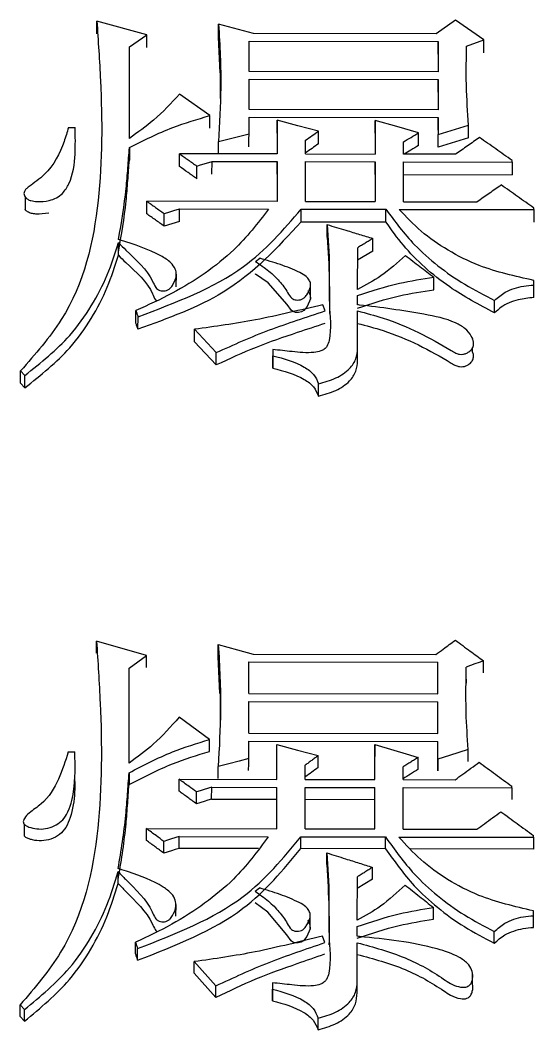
# Model space of a CAD drawing. Header units: millimetres. Extents: x 2320 to 4000, y 933 to 2121.
# Drawn here: x 2691.14 to 2693.69, y 1924.32 to 1929.33 of the extents above; entities that cross this region are included whole.
import ezdxf

# ---------------------------------------------------------------- set-up
doc = ezdxf.new("R2010")
doc.units = ezdxf.units.MM

msp = doc.modelspace()

# ---------------------------------------------------------------- linework, layer by layer
at = {"color": 7, "linetype": 'Continuous', "lineweight": 25}
for p, q in [((2691.5168, 1929.2644), (2691.5171, 1929.3283)), ((2691.7659, 1929.2599), (2691.5171, 1929.3283)), ((2693.302, 1929.3325), (2693.2046, 1929.2648)), ((2693.4426, 1929.2342), (2693.302, 1929.3325)), ((2692.296, 1929.2665), (2692.1229, 1929.3121)), ((2691.6793, 1929.1997), (2691.7659, 1929.2599)), ((2692.1298, 1929.0703), (2692.1227, 1929.2482)), ((2692.2742, 1929.0778), (2692.2743, 1929.2288)), ((2692.2743, 1929.2288), (2693.2154, 1929.2271)), ((2693.2046, 1929.2648), (2692.296, 1929.2665)), ((2693.356, 1929.2042), (2693.4426, 1929.2342)), ((2691.6791, 1928.7454), (2691.6793, 1929.1997)), ((2693.2154, 1929.2271), (2693.2153, 1929.076)), ((2693.2153, 1929.076), (2692.2742, 1929.0778)), ((2692.1314, 1929.0714), (2692.1314, 1928.9428)), ((2692.2742, 1929.0399), (2693.2153, 1929.0382)), ((2692.2742, 1928.8885), (2692.2742, 1929.0399)), ((2693.2153, 1929.0382), (2693.2153, 1928.8867)), ((2692.0794, 1928.8585), (2691.928, 1928.9649)), ((2693.2153, 1928.8867), (2692.2742, 1928.8885)), ((2692.2741, 1928.8505), (2693.2152, 1928.8488)), ((2692.2741, 1928.7671), (2692.2741, 1928.8505)), ((2692.4148, 1928.8351), (2692.4147, 1928.668)), ((2692.9015, 1928.8342), (2692.9015, 1928.6671)), ((2693.2152, 1928.8488), (2693.2152, 1928.7653)), ((2691.3762, 1928.7991), (2691.4087, 1928.799)), ((2693.2152, 1928.7653), (2693.3667, 1928.8106)), ((2692.1224, 1928.6685), (2692.1226, 1928.7294)), ((2692.1226, 1928.7294), (2692.2741, 1928.7671)), ((2692.5553, 1928.6677), (2692.5553, 1928.7362)), ((2693.0421, 1928.6669), (2693.0421, 1928.7277)), ((2693.215, 1928.7022), (2693.2152, 1928.7653)), ((2693.3664, 1928.7474), (2693.215, 1928.7022)), ((2691.4106, 1928.7244), (2691.4106, 1928.7248)), ((2691.6791, 1928.6998), (2691.6789, 1928.6368)), ((2691.9277, 1928.6059), (2691.9279, 1928.6689)), ((2692.4147, 1928.668), (2691.9279, 1928.6689)), ((2692.0899, 1928.5676), (2692.0902, 1928.6306)), ((2692.0902, 1928.6306), (2692.4147, 1928.63)), ((2692.4144, 1928.567), (2692.4147, 1928.63)), ((2692.4147, 1928.63), (2692.4146, 1928.4319)), ((2692.5552, 1928.4316), (2692.5553, 1928.6297)), ((2692.5553, 1928.6677), (2692.9015, 1928.6671)), ((2692.5553, 1928.6297), (2692.9014, 1928.6291)), ((2692.9012, 1928.5662), (2692.9014, 1928.6291)), ((2692.9014, 1928.6291), (2692.9014, 1928.431)), ((2693.042, 1928.4307), (2693.0421, 1928.6288)), ((2693.3017, 1928.6664), (2693.0421, 1928.6669)), ((2693.0421, 1928.6288), (2693.5829, 1928.6278)), ((2693.5829, 1928.6278), (2693.5827, 1928.5649)), ((2693.5829, 1928.6278), (2693.5829, 1928.6354)), ((2692.0142, 1928.545), (2692.0144, 1928.6079)), ((2693.0418, 1928.5659), (2693.5827, 1928.5649)), ((2691.1606, 1928.4544), (2691.1604, 1928.3913)), ((2691.7653, 1928.3704), (2691.7655, 1928.4331)), ((2692.4146, 1928.4319), (2691.7655, 1928.4331)), ((2692.5552, 1928.4316), (2692.9014, 1928.431)), ((2693.042, 1928.4307), (2693.4098, 1928.4301)), ((2691.9275, 1928.332), (2691.9278, 1928.3946)), ((2691.9278, 1928.3946), (2692.3713, 1928.3938)), ((2692.5333, 1928.3309), (2692.5336, 1928.3935)), ((2692.5336, 1928.3935), (2692.9554, 1928.3927)), ((2693.0203, 1928.3926), (2693.691, 1928.3914)), ((2693.691, 1928.3914), (2693.6908, 1928.3288)), ((2693.691, 1928.3914), (2693.691, 1928.399)), ((2691.8518, 1928.3093), (2691.8521, 1928.3719)), ((2692.5333, 1928.3309), (2692.9552, 1928.3301)), ((2691.6246, 1928.1647), (2691.6248, 1928.2271)), ((2692.8902, 1928.1853), (2692.8145, 1928.1396)), ((2692.8146, 1927.9951), (2692.8147, 1928.2019)), ((2692.3063, 1928.134), (2692.328, 1928.1493)), ((2691.9124, 1928.0078), (2691.9126, 1928.0703)), ((2693.193, 1927.9935), (2693.1933, 1928.0557)), ((2693.6908, 1928.0165), (2693.6908, 1928.0395)), ((2692.5799, 1927.9494), (2692.5801, 1928.0119)), ((2693.6906, 1927.9543), (2693.6908, 1928.0165)), ((2692.8146, 1927.9183), (2692.8146, 1927.9644)), ((2691.7109, 1927.8276), (2691.7112, 1927.8896)), ((2692.6523, 1927.8879), (2692.6415, 1927.9186)), ((2692.8145, 1927.7029), (2692.8146, 1927.8876)), ((2691.7217, 1927.7969), (2691.722, 1927.8589)), ((2692.0032, 1927.7968), (2692.1113, 1927.6811)), ((2692.1111, 1927.6194), (2692.003, 1927.7349)), ((2693.3854, 1927.7476), (2693.3854, 1927.7519)), ((2692.1111, 1927.6194), (2692.1113, 1927.6811)), ((2692.3926, 1927.6959), (2692.3923, 1927.6342)), ((2692.3926, 1927.6959), (2692.3926, 1927.6652)), ((2692.8142, 1927.6412), (2692.8145, 1927.7029)), ((2693.3851, 1927.6898), (2693.3852, 1927.7046)), ((2692.3923, 1927.6035), (2692.3926, 1927.6652)), ((2692.3923, 1927.6342), (2692.3923, 1927.6035)), ((2691.1376, 1927.5287), (2691.1379, 1927.5903)), ((2691.1377, 1927.5904), (2691.1593, 1927.5672)), ((2691.1591, 1927.5057), (2691.1375, 1927.5288)), ((2691.1591, 1927.5057), (2691.1593, 1927.5672)), ((2691.5153, 1926.1872), (2691.5156, 1926.247)), ((2691.7644, 1926.1759), (2691.5156, 1926.247)), ((2691.6778, 1926.1132), (2691.7644, 1926.1759)), ((2692.1283, 1925.9868), (2692.1211, 1926.1704)), ((2692.2944, 1926.1828), (2693.2031, 1926.1811)), ((2692.2727, 1925.9863), (2692.2728, 1926.1436)), ((2692.2728, 1926.1436), (2693.2139, 1926.1418)), ((2693.2138, 1925.9846), (2693.2139, 1926.1418)), ((2691.6775, 1925.6405), (2691.6778, 1926.1132)), ((2693.2136, 1925.9846), (2693.2136, 1926.0821)), ((2693.3542, 1926.0583), (2693.3543, 1926.0742)), ((2693.3542, 1926.0583), (2693.3541, 1926.038)), ((2692.1302, 1925.9882), (2692.1298, 1925.8486)), ((2692.2727, 1925.9863), (2693.2138, 1925.9846)), ((2692.2726, 1925.7894), (2692.2727, 1925.947)), ((2692.2727, 1925.947), (2693.2138, 1925.9453)), ((2693.2137, 1925.7877), (2693.2138, 1925.9453)), ((2692.0778, 1925.7582), (2691.9265, 1925.8689)), ((2693.2135, 1925.7877), (2693.2135, 1925.8858)), ((2692.2726, 1925.7894), (2693.2137, 1925.7877)), ((2692.2725, 1925.7499), (2693.2136, 1925.7482)), ((2692.2725, 1925.6631), (2692.2725, 1925.7499)), ((2692.4131, 1925.5601), (2692.4132, 1925.7339)), ((2692.8999, 1925.733), (2692.8997, 1925.6738)), ((2692.8998, 1925.5592), (2692.8999, 1925.733)), ((2693.2136, 1925.6614), (2693.2136, 1925.7482)), ((2691.3747, 1925.6963), (2691.4071, 1925.6963)), ((2692.4128, 1925.5601), (2692.4129, 1925.6747)), ((2692.8996, 1925.5592), (2692.8997, 1925.6738)), ((2693.2134, 1925.6023), (2693.2134, 1925.689)), ((2693.3648, 1925.6493), (2693.3651, 1925.7085)), ((2691.4089, 1925.6178), (2691.4089, 1925.6182)), ((2692.1208, 1925.5648), (2692.121, 1925.6239)), ((2692.5537, 1925.5598), (2692.5537, 1925.631)), ((2693.0405, 1925.5589), (2693.0405, 1925.6222)), ((2693.2136, 1925.6614), (2693.2134, 1925.6023)), ((2691.6775, 1925.5931), (2691.6773, 1925.5341)), ((2691.926, 1925.502), (2691.9263, 1925.561)), ((2691.9263, 1925.561), (2692.4131, 1925.5601)), ((2692.0883, 1925.4622), (2692.0885, 1925.5211)), ((2692.0885, 1925.5211), (2692.413, 1925.5205)), ((2692.4128, 1925.4616), (2692.413, 1925.5205)), ((2692.4129, 1925.3146), (2692.413, 1925.5205)), ((2692.5535, 1925.3143), (2692.5537, 1925.5203)), ((2692.5537, 1925.5598), (2692.8998, 1925.5592)), ((2692.5537, 1925.5203), (2692.8998, 1925.5196)), ((2692.8996, 1925.4607), (2692.8998, 1925.5196)), ((2692.8997, 1925.3137), (2692.8998, 1925.5196)), ((2693.0403, 1925.3134), (2693.0404, 1925.5194)), ((2693.0404, 1925.5194), (2693.5813, 1925.5184)), ((2693.0405, 1925.5589), (2693.3001, 1925.5585)), ((2693.5813, 1925.5184), (2693.5811, 1925.4595)), ((2693.5813, 1925.5184), (2693.5813, 1925.5263)), ((2692.0125, 1925.4387), (2692.0128, 1925.4975)), ((2692.0883, 1925.4622), (2692.4128, 1925.4616)), ((2692.4127, 1925.3146), (2692.4128, 1925.4616)), ((2692.5534, 1925.4614), (2692.8996, 1925.4607)), ((2692.8995, 1925.3137), (2692.8996, 1925.4607)), ((2691.1551, 1925.3391), (2691.1549, 1925.2801)), ((2691.7636, 1925.2571), (2691.7639, 1925.3158)), ((2691.7639, 1925.3158), (2692.4129, 1925.3146)), ((2691.9259, 1925.2172), (2691.9261, 1925.2758)), ((2691.9261, 1925.2758), (2692.3696, 1925.275)), ((2692.5316, 1925.2161), (2692.5319, 1925.2747)), ((2692.5319, 1925.2747), (2692.9538, 1925.2739)), ((2692.5535, 1925.3143), (2692.8997, 1925.3137)), ((2693.0187, 1925.2738), (2693.6893, 1925.2725)), ((2693.0403, 1925.3134), (2693.4081, 1925.3127)), ((2693.6893, 1925.2725), (2693.6891, 1925.214)), ((2693.6893, 1925.2725), (2693.6893, 1925.2805)), ((2691.8501, 1925.1936), (2691.8504, 1925.2521)), ((2692.3215, 1925.2165), (2691.9259, 1925.2172)), ((2692.9535, 1925.2153), (2692.5316, 1925.2161)), ((2693.6891, 1925.214), (2693.0764, 1925.2151)), ((2691.6229, 1925.0433), (2691.6231, 1925.1016)), ((2692.8885, 1925.0647), (2692.8128, 1925.0172)), ((2692.8129, 1924.8606), (2692.813, 1925.0755)), ((2692.3046, 1925.0049), (2692.3262, 1925.0208)), ((2691.9106, 1924.8801), (2691.9109, 1924.9386)), ((2693.1913, 1924.8655), (2693.1915, 1924.9236)), ((2692.5782, 1924.8196), (2692.5784, 1924.878)), ((2693.6888, 1924.8248), (2693.6891, 1924.8828)), ((2693.6891, 1924.8828), (2693.6891, 1924.9068)), ((2692.8128, 1924.7807), (2692.8129, 1924.8287)), ((2692.6505, 1924.7491), (2692.6397, 1924.7811)), ((2693.4941, 1924.7455), (2693.4943, 1924.8035)), ((2691.7092, 1924.693), (2691.7094, 1924.7509)), ((2691.72, 1924.6611), (2691.7202, 1924.719)), ((2692.8127, 1924.557), (2692.8128, 1924.7486)), ((2692.0014, 1924.6545), (2692.1095, 1924.5343)), ((2692.1093, 1924.4767), (2692.0012, 1924.5967)), ((2693.3853, 1924.5424), (2693.3855, 1924.6004)), ((2692.1093, 1924.4767), (2692.1095, 1924.5343)), ((2692.3905, 1924.4602), (2692.3908, 1924.5178)), ((2692.3908, 1924.5497), (2692.3906, 1924.4921)), ((2692.3908, 1924.5497), (2692.3908, 1924.5178)), ((2692.8124, 1924.4994), (2692.8127, 1924.557)), ((2692.3906, 1924.4921), (2692.3905, 1924.4602)), ((2691.1358, 1924.3824), (2691.1361, 1924.4399)), ((2691.1359, 1924.44), (2691.1575, 1924.416)), ((2691.1573, 1924.3585), (2691.1575, 1924.416)), ((2691.1573, 1924.3585), (2691.1357, 1924.3825))]:
    msp.add_line(p, q, dxfattribs=at)
at = {"color": 7, "linetype": 'Continuous', "lineweight": 25, "flags": 128}
for points in [[(2692.1227, 1929.2482), (2692.1228, 1929.284), (2692.1229, 1929.3121)], [(2691.7657, 1929.1962), (2691.7658, 1929.2319), (2691.7659, 1929.2599)], [(2693.4423, 1929.1705), (2693.4425, 1929.2062), (2693.4426, 1929.2342)], [(2693.2152, 1929.1634), (2693.2153, 1929.1991), (2693.2154, 1929.2271)], [(2693.2151, 1928.9748), (2693.2152, 1929.0103), (2693.2153, 1929.0382)], [(2692.0792, 1928.7953), (2692.0793, 1928.8269), (2692.0794, 1928.8585)], [(2692.4145, 1928.7719), (2692.4147, 1928.8073), (2692.4148, 1928.8351)], [(2692.6203, 1928.7816), (2692.5175, 1928.8084), (2692.4148, 1928.8351)], [(2692.9013, 1928.771), (2692.9014, 1928.8064), (2692.9015, 1928.8342)], [(2693.1179, 1928.7731), (2693.0097, 1928.8037), (2692.9015, 1928.8342)], [(2693.215, 1928.7856), (2693.2151, 1928.821), (2693.2152, 1928.8488)], [(2692.62, 1928.7185), (2692.6202, 1928.7538), (2692.6203, 1928.7816)], [(2693.3664, 1928.7474), (2693.3666, 1928.7828), (2693.3667, 1928.8106)], [(2692.2739, 1928.7039), (2692.274, 1928.7393), (2692.2741, 1928.7671)], [(2693.1176, 1928.71), (2693.1177, 1928.7453), (2693.1179, 1928.7731)], [(2692.0144, 1928.6079), (2692.0334, 1928.6136), (2692.0618, 1928.6221), (2692.0902, 1928.6306)], [(2691.8521, 1928.3719), (2691.871, 1928.3776), (2691.8994, 1928.3861), (2691.9278, 1928.3946)], [(2692.9552, 1928.3301), (2692.9553, 1928.3509), (2692.9554, 1928.3718), (2692.9554, 1928.3927)], [(2691.9275, 1928.332), (2691.8897, 1928.3206), (2691.8518, 1928.3093)], [(2692.6631, 1928.2544), (2692.6632, 1928.2857), (2692.6633, 1928.3169)], [(2692.8902, 1928.1853), (2692.8903, 1928.2202), (2692.8905, 1928.2477)], [(2692.566, 1927.9892), (2692.5789, 1927.9659), (2692.5797, 1927.9481), (2692.5631, 1927.9102), (2692.547, 1927.8901), (2692.535, 1927.8833), (2692.5208, 1927.8801), (2692.5056, 1927.8807), (2692.4944, 1927.8844), (2692.4852, 1927.8907), (2692.4646, 1927.9195), (2692.3688, 1928.0267), (2692.3067, 1928.0713), (2692.3061, 1928.0717), (2692.3061, 1928.0717)], [(2693.4958, 1927.878), (2693.4959, 1927.8951), (2693.496, 1927.9122), (2693.4961, 1927.9401)], [(2692.003, 1927.7349), (2692.0031, 1927.7696), (2692.0032, 1927.7968)], [(2692.6194, 1927.4644), (2692.6195, 1927.4818), (2692.6196, 1927.4991), (2692.6197, 1927.5259)], [(2692.1211, 1926.1704), (2692.1213, 1926.2039), (2692.1214, 1926.2302)], [(2692.1214, 1926.2302), (2692.1687, 1926.2172), (2692.2161, 1926.2043), (2692.2944, 1926.1828)], [(2691.7641, 1926.1162), (2691.7643, 1926.1496), (2691.7644, 1926.1759)], [(2693.2136, 1926.0821), (2693.2138, 1926.1156), (2693.2139, 1926.1418)], [(2693.441, 1926.1493), (2693.4194, 1926.1415), (2693.3978, 1926.1337), (2693.3761, 1926.1258), (2693.3545, 1926.118)], [(2693.4408, 1926.0896), (2693.4409, 1926.123), (2693.441, 1926.1493)], [(2693.2135, 1925.8858), (2693.2137, 1925.9191), (2693.2138, 1925.9453)], [(2692.0776, 1925.699), (2692.0777, 1925.7286), (2692.0778, 1925.7582)], [(2692.4129, 1925.6747), (2692.4131, 1925.7079), (2692.4132, 1925.7339)], [(2692.4132, 1925.7339), (2692.5159, 1925.7061), (2692.5673, 1925.6922), (2692.6187, 1925.6783)], [(2692.8999, 1925.733), (2692.9939, 1925.7054), (2693.0551, 1925.6874), (2693.1162, 1925.6694)], [(2693.2134, 1925.689), (2693.2135, 1925.7222), (2693.2136, 1925.7482)], [(2692.6184, 1925.6192), (2692.6185, 1925.6523), (2692.6187, 1925.6783)], [(2693.116, 1925.6103), (2693.1161, 1925.6434), (2693.1162, 1925.6694)], [(2693.3651, 1925.7085), (2693.3184, 1925.694), (2693.2718, 1925.6795), (2693.2136, 1925.6614)], [(2692.2725, 1925.6631), (2692.2249, 1925.6508), (2692.173, 1925.6373), (2692.121, 1925.6239)], [(2692.2722, 1925.604), (2692.2724, 1925.6371), (2692.2725, 1925.6631)], [(2692.0885, 1925.5211), (2692.0506, 1925.5093), (2692.0317, 1925.5034), (2692.0128, 1925.4975)], [(2692.0883, 1925.4622), (2692.0693, 1925.4563), (2692.0504, 1925.4504), (2692.0125, 1925.4387)], [(2691.9261, 1925.2758), (2691.8882, 1925.264), (2691.8693, 1925.258), (2691.8504, 1925.2521)], [(2692.9535, 1925.2153), (2692.9536, 1925.2348), (2692.9537, 1925.2544), (2692.9538, 1925.2739)], [(2691.9259, 1925.2172), (2691.9069, 1925.2113), (2691.888, 1925.2054), (2691.8501, 1925.1936)], [(2692.6614, 1925.1366), (2692.6615, 1925.1658), (2692.6616, 1925.195)], [(2692.8885, 1925.0647), (2692.8886, 1925.0974), (2692.8888, 1925.1231)], [(2692.5643, 1924.861), (2692.5771, 1924.8367), (2692.5779, 1924.8183), (2692.5614, 1924.7789), (2692.5452, 1924.7579), (2692.5332, 1924.7509), (2692.519, 1924.7475), (2692.5039, 1924.7482), (2692.4926, 1924.752), (2692.4835, 1924.7586), (2692.4629, 1924.7885), (2692.3671, 1924.8999), (2692.305, 1924.9462), (2692.3044, 1924.9467), (2692.3044, 1924.9467)], [(2692.0012, 1924.5967), (2692.0013, 1924.6291), (2692.0014, 1924.6545)], [(2692.6176, 1924.3158), (2692.6177, 1924.332), (2692.6177, 1924.3483), (2692.6179, 1924.3732)]]:
    msp.add_lwpolyline(points, dxfattribs=at)
at = {"color": 7, "linetype": 'Continuous', "lineweight": 25}
for points, knots in [([(2691.5171, 1929.3283), (2691.5238, 1929.2296), (2691.5439, 1928.9336), (2691.5463, 1928.4365), (2691.4325, 1927.9244), (2691.2108, 1927.673), (2691.1379, 1927.5903)], [0, 0, 0, 0, 0.166223, 0.49841, 0.83499, 1, 1, 1, 1]), ([(2692.1229, 1929.3121), (2692.1261, 1929.2596), (2692.1325, 1929.1548), (2692.1356, 1928.9605), (2692.1277, 1928.8186), (2692.1226, 1928.7294)], [0, 0, 0, 0, 0.2709567, 0.5419545, 1, 1, 1, 1]), ([(2693.3667, 1928.8106), (2693.3619, 1928.8762), (2693.3548, 1928.9747), (2693.3549, 1929.1059), (2693.3556, 1929.1714), (2693.356, 1929.2042)], [0, 0, 0, 0, 0.499448, 0.749701, 1, 1, 1, 1]), ([(2691.928, 1928.9649), (2691.887, 1928.9207), (2691.8133, 1928.8411), (2691.7204, 1928.7748), (2691.6792, 1928.7454)], [0, 0, 0, 0, 0.556386, 1, 1, 1, 1]), ([(2691.6791, 1928.6998), (2691.7497, 1928.7352), (2691.8763, 1928.7987), (2692.0172, 1928.8402), (2692.0794, 1928.8585)], [0, 0, 0, 0, 0.5578886, 1, 1, 1, 1]), ([(2691.3762, 1928.7991), (2691.3692, 1928.776), (2691.3445, 1928.6943), (2691.2916, 1928.5844), (2691.2004, 1928.5214), (2691.1657, 1928.4948), (2691.1563, 1928.4831), (2691.1536, 1928.4715), (2691.1558, 1928.4609), (2691.1624, 1928.4508), (2691.1735, 1928.4418), (2691.1927, 1928.4339), (2691.2292, 1928.4296), (2691.2739, 1928.4331), (2691.3181, 1928.4483), (2691.3535, 1928.4769), (2691.3978, 1928.5485), (2691.4114, 1928.6616), (2691.4104, 1928.7548), (2691.4087, 1928.7986), (2691.4087, 1928.799)], [0, 0, 0, 0, 0.080163, 0.283303, 0.376891, 0.395163, 0.410604, 0.422184, 0.433748, 0.44595, 0.459623, 0.474758, 0.501541, 0.554648, 0.589883, 0.62515, 0.685174, 0.852774, 0.998557, 1, 1, 1, 1]), ([(2692.5553, 1928.7362), (2692.5662, 1928.7437), (2692.5878, 1928.7589), (2692.6094, 1928.774), (2692.6203, 1928.7816)], [0, 0, 0, 0, 0.500003, 1, 1, 1, 1]), ([(2693.0421, 1928.7277), (2693.0547, 1928.7352), (2693.08, 1928.7504), (2693.1052, 1928.7655), (2693.1179, 1928.7731)], [0, 0, 0, 0, 0.500003, 1, 1, 1, 1]), ([(2693.4207, 1928.7498), (2693.4009, 1928.7359), (2693.3612, 1928.7081), (2693.3215, 1928.6803), (2693.3017, 1928.6664)], [0, 0, 0, 0, 0.500001, 1, 1, 1, 1]), ([(2693.5829, 1928.6354), (2693.5559, 1928.6545), (2693.5018, 1928.6926), (2693.4478, 1928.7307), (2693.4207, 1928.7498)], [0, 0, 0, 0, 0.500002, 1, 1, 1, 1]), ([(2691.6248, 1928.2424), (2691.6395, 1928.3271), (2691.66, 1928.4456), (2691.6714, 1928.5984), (2691.6766, 1928.666), (2691.6791, 1928.6998)], [0, 0, 0, 0, 0.556742, 0.778364, 1, 1, 1, 1]), ([(2692.62, 1928.7185), (2692.6092, 1928.7109), (2692.5876, 1928.6958), (2692.5661, 1928.6807), (2692.5553, 1928.6732)], [0, 0, 0, 0, 0.501689, 1, 1, 1, 1]), ([(2693.1176, 1928.71), (2693.105, 1928.7024), (2693.081, 1928.688), (2693.057, 1928.6737), (2693.0456, 1928.6668)], [0, 0, 0, 0, 0.526127, 1, 1, 1, 1]), ([(2691.6246, 1928.18), (2691.6393, 1928.2647), (2691.6597, 1928.383), (2691.6712, 1928.5356), (2691.6763, 1928.603), (2691.6789, 1928.6367)], [0, 0, 0, 0, 0.557466, 0.778726, 1, 1, 1, 1]), ([(2691.9279, 1928.6689), (2691.9423, 1928.6587), (2691.9712, 1928.6384), (2692, 1928.6181), (2692.0144, 1928.6079)], [0, 0, 0, 0, 0.500001, 1, 1, 1, 1]), ([(2692.0142, 1928.545), (2691.9998, 1928.5551), (2691.9709, 1928.5755), (2691.9421, 1928.5958), (2691.9277, 1928.6059)], [0, 0, 0, 0, 0.500001, 1, 1, 1, 1]), ([(2693.5288, 1928.5137), (2693.509, 1928.4998), (2693.4693, 1928.4719), (2693.4296, 1928.444), (2693.4098, 1928.4301)], [0, 0, 0, 0, 0.5000012, 1, 1, 1, 1]), ([(2693.691, 1928.399), (2693.664, 1928.4182), (2693.6099, 1928.4564), (2693.5558, 1928.4946), (2693.5288, 1928.5137)], [0, 0, 0, 0, 0.500002, 1, 1, 1, 1]), ([(2691.7655, 1928.4331), (2691.78, 1928.4229), (2691.8088, 1928.4025), (2691.8376, 1928.3821), (2691.8521, 1928.3719)], [0, 0, 0, 0, 0.500001, 1, 1, 1, 1]), ([(2691.2776, 1928.3735), (2691.2564, 1928.3706), (2691.2278, 1928.3667), (2691.1914, 1928.3717), (2691.1731, 1928.3794), (2691.1626, 1928.3869), (2691.1606, 1928.3912), (2691.1605, 1928.3913)], [0, 0, 0, 0, 0.503913, 0.681951, 0.861871, 0.995799, 1, 1, 1, 1]), ([(2692.3713, 1928.3938), (2692.3177, 1928.3239), (2692.2288, 1928.2079), (2692.0572, 1928.0731), (2691.8934, 1927.9718), (2691.7721, 1927.9171), (2691.7112, 1927.8896)], [0, 0, 0, 0, 0.333002, 0.552476, 0.774971, 1, 1, 1, 1]), ([(2691.722, 1927.8589), (2691.9105, 1927.9298), (2692.242, 1928.0546), (2692.4457, 1928.2914), (2692.5336, 1928.3935)], [0, 0, 0, 0, 0.568507, 1, 1, 1, 1]), ([(2692.9554, 1928.3927), (2693, 1928.3322), (2693.0737, 1928.2318), (2693.2122, 1928.1102), (2693.3453, 1928.0169), (2693.4456, 1927.9658), (2693.4961, 1927.9401)], [0, 0, 0, 0, 0.333809, 0.553089, 0.775219, 1, 1, 1, 1]), ([(2693.6908, 1928.0395), (2693.598, 1928.0601), (2693.446, 1928.0938), (2693.2619, 1928.1864), (2693.127, 1928.2809), (2693.0557, 1928.3556), (2693.0203, 1928.3926)], [0, 0, 0, 0, 0.347456, 0.568585, 0.785979, 1, 1, 1, 1]), ([(2692.5333, 1928.3309), (2692.4159, 1928.2029), (2692.2025, 1927.9702), (2691.8709, 1927.8507), (2691.7217, 1927.7969)], [0, 0, 0, 0, 0.550322, 1, 1, 1, 1]), ([(2691.8518, 1928.3093), (2691.8374, 1928.3195), (2691.8085, 1928.3398), (2691.7797, 1928.3602), (2691.7653, 1928.3704)], [0, 0, 0, 0, 0.500001, 1, 1, 1, 1]), ([(2693.4958, 1927.878), (2693.4189, 1927.9187), (2693.2929, 1927.9852), (2693.1461, 1928.1032), (2693.039, 1928.2116), (2692.983, 1928.2907), (2692.9552, 1928.3301)], [0, 0, 0, 0, 0.346062, 0.56664, 0.784508, 1, 1, 1, 1]), ([(2692.6633, 1928.3169), (2692.6681, 1928.2462), (2692.677, 1928.1152), (2692.6685, 1927.9233), (2692.6866, 1927.7913), (2692.6658, 1927.7153), (2692.6497, 1927.6973), (2692.6273, 1927.6862), (2692.5726, 1927.6766), (2692.492, 1927.6853), (2692.4243, 1927.6925), (2692.3926, 1927.6959)], [0, 0, 0, 0, 0.256996, 0.476113, 0.695225, 0.73204, 0.752365, 0.772764, 0.805765, 0.908922, 1, 1, 1, 1]), ([(2692.6633, 1928.3169), (2692.6944, 1928.3075), (2692.7478, 1928.2912), (2692.8235, 1928.2681), (2692.8681, 1928.2545), (2692.8905, 1928.2477)], [0, 0, 0, 0, 0.410416, 0.705208, 1, 1, 1, 1]), ([(2691.1593, 1927.5672), (2691.2386, 1927.6308), (2691.3684, 1927.7348), (2691.4929, 1927.9111), (2691.5735, 1928.0661), (2691.6077, 1928.1735), (2691.6248, 1928.2271)], [0, 0, 0, 0, 0.345608, 0.56562, 0.783503, 1, 1, 1, 1]), ([(2691.6248, 1928.2271), (2691.637, 1928.2149), (2691.6977, 1928.1538), (2691.7771, 1928.0856), (2691.8046, 1928.011), (2691.8178, 1927.9952), (2691.8297, 1927.9892), (2691.8431, 1927.9867), (2691.8571, 1927.9875), (2691.8708, 1927.9919), (2691.8852, 1928.0022), (2691.902, 1928.027), (2691.9162, 1928.0599), (2691.9083, 1928.0985), (2691.8829, 1928.1329), (2691.7951, 1928.1889), (2691.7007, 1928.2183), (2691.6284, 1928.2413), (2691.6248, 1928.2424)], [0, 0, 0, 0, 0.066062, 0.330701, 0.377854, 0.393632, 0.409569, 0.423612, 0.439068, 0.455666, 0.47207, 0.502865, 0.57441, 0.614854, 0.665568, 0.739884, 0.987043, 1, 1, 1, 1]), ([(2692.6631, 1928.2544), (2692.6673, 1928.1837), (2692.6749, 1928.0573), (2692.6741, 1927.9304), (2692.6737, 1927.8744)], [0, 0, 0, 0, 0.559458, 1, 1, 1, 1]), ([(2692.8905, 1928.2477), (2692.8841, 1928.2439), (2692.8715, 1928.2363), (2692.8526, 1928.2248), (2692.8336, 1928.2134), (2692.821, 1928.2058), (2692.8147, 1928.2019)], [0, 0, 0, 0, 0.25, 0.5, 0.75, 1, 1, 1, 1]), ([(2691.1591, 1927.5057), (2691.2384, 1927.5691), (2691.3681, 1927.673), (2691.4926, 1927.8491), (2691.5732, 1928.0039), (2691.6075, 1928.1112), (2691.6246, 1928.1647)], [0, 0, 0, 0, 0.345691, 0.565702, 0.783554, 1, 1, 1, 1]), ([(2691.6246, 1928.1647), (2691.6367, 1928.1525), (2691.6973, 1928.0913), (2691.779, 1928.0248), (2691.8027, 1927.9503), (2691.8123, 1927.94), (2691.8138, 1927.9385)], [0, 0, 0, 0, 0.171678, 0.859419, 0.979195, 1, 1, 1, 1]), ([(2692.3063, 1928.134), (2692.3292, 1928.1185), (2692.3729, 1928.0887), (2692.4265, 1928.0361), (2692.4616, 1927.9899), (2692.4792, 1927.9558), (2692.4969, 1927.9446), (2692.5094, 1927.9417), (2692.5231, 1927.9418), (2692.537, 1927.9452), (2692.5511, 1927.9541), (2692.5653, 1927.974), (2692.578, 1927.9971), (2692.5819, 1928.0229), (2692.5743, 1928.0422), (2692.5571, 1928.0628), (2692.5078, 1928.0893), (2692.4306, 1928.1197), (2692.3623, 1928.1394), (2692.328, 1928.1493)], [0, 0, 0, 0, 0.117405, 0.224509, 0.331508, 0.385093, 0.401497, 0.417938, 0.434588, 0.453949, 0.473457, 0.503443, 0.565755, 0.597796, 0.629831, 0.663694, 0.717988, 0.857978, 1, 1, 1, 1]), ([(2693.0527, 1928.1632), (2693.0135, 1928.1278), (2692.943, 1928.064), (2692.8541, 1928.0163), (2692.8146, 1927.9951)], [0, 0, 0, 0, 0.555111, 1, 1, 1, 1]), ([(2693.0527, 1928.1632), (2693.0646, 1928.1541), (2693.0885, 1928.1359), (2693.1353, 1928.1), (2693.1702, 1928.0733), (2693.1933, 1928.0557)], [0, 0, 0, 0, 0.254578, 0.509156, 1, 1, 1, 1]), ([(2692.8146, 1927.9644), (2692.8831, 1927.9867), (2693.0056, 1928.0266), (2693.1358, 1928.0468), (2693.1932, 1928.0557)], [0, 0, 0, 0, 0.55855, 1, 1, 1, 1]), ([(2692.8143, 1927.9023), (2692.8828, 1927.9246), (2693.0054, 1927.9645), (2693.1355, 1927.9846), (2693.193, 1927.9935)], [0, 0, 0, 0, 0.5585264, 1, 1, 1, 1]), ([(2693.4961, 1927.9401), (2693.5126, 1927.9548), (2693.5402, 1927.9794), (2693.5926, 1928.0001), (2693.6404, 1928.0123), (2693.674, 1928.0151), (2693.6908, 1928.0165)], [0, 0, 0, 0, 0.330678, 0.550991, 0.77457, 1, 1, 1, 1]), ([(2693.6906, 1927.9543), (2693.6646, 1927.9517), (2693.6221, 1927.9474), (2693.5676, 1927.9291), (2693.5268, 1927.9072), (2693.5061, 1927.8877), (2693.4958, 1927.878)], [0, 0, 0, 0, 0.347151, 0.569168, 0.786857, 1, 1, 1, 1]), ([(2691.7112, 1927.8896), (2691.713, 1927.8845), (2691.7166, 1927.8742), (2691.7202, 1927.864), (2691.722, 1927.8589)], [0, 0, 0, 0, 0.500636, 1, 1, 1, 1]), ([(2692.6415, 1927.9186), (2692.5859, 1927.9055), (2692.4747, 1927.8792), (2692.2637, 1927.8322), (2692.1048, 1927.8106), (2692.0032, 1927.7968)], [0, 0, 0, 0, 0.26507, 0.530167, 1, 1, 1, 1]), ([(2692.1113, 1927.6811), (2692.1984, 1927.7201), (2692.3293, 1927.7787), (2692.5134, 1927.8418), (2692.606, 1927.8725), (2692.6523, 1927.8879)], [0, 0, 0, 0, 0.499014, 0.749447, 1, 1, 1, 1]), ([(2692.8146, 1927.8876), (2692.8571, 1927.8765), (2693.0252, 1927.8329), (2693.1829, 1927.7501), (2693.3002, 1927.6785), (2693.3204, 1927.6721), (2693.3379, 1927.6719), (2693.3541, 1927.6761), (2693.3697, 1927.6845), (2693.3834, 1927.6977), (2693.3914, 1927.7148), (2693.3916, 1927.7374), (2693.3795, 1927.7676), (2693.35, 1927.802), (2693.2728, 1927.8466), (2693.0917, 1927.883), (2692.9282, 1927.9056), (2692.8176, 1927.9179), (2692.8146, 1927.9183)], [0, 0, 0, 0, 0.0991642, 0.3918208, 0.4130453, 0.4271989, 0.439103, 0.4509669, 0.4644718, 0.4806037, 0.4982371, 0.5146983, 0.5433978, 0.586335, 0.6292656, 0.7524944, 0.9931053, 1, 1, 1, 1]), ([(2691.7217, 1927.7969), (2691.7199, 1927.802), (2691.7163, 1927.8123), (2691.7127, 1927.8225), (2691.7109, 1927.8276)], [0, 0, 0, 0, 0.499364, 1, 1, 1, 1]), ([(2692.6521, 1927.8259), (2692.6061, 1927.8106), (2692.4908, 1927.7724), (2692.3066, 1927.7094), (2692.1764, 1927.6494), (2692.1111, 1927.6194)], [0, 0, 0, 0, 0.248794, 0.623464, 1, 1, 1, 1]), ([(2692.8143, 1927.8256), (2692.8569, 1927.8146), (2693.0251, 1927.771), (2693.1827, 1927.6882), (2693.3001, 1927.6167), (2693.3202, 1927.6104), (2693.3377, 1927.6102), (2693.3539, 1927.6144), (2693.3695, 1927.6229), (2693.3833, 1927.6361), (2693.3911, 1927.6531), (2693.3918, 1927.6719), (2693.3865, 1927.6835), (2693.3838, 1927.6895)], [0, 0, 0, 0, 0.18624, 0.735984, 0.775466, 0.80214, 0.824534, 0.846851, 0.872263, 0.902594, 0.935678, 0.966525, 1, 1, 1, 1]), ([(2692.6197, 1927.5259), (2692.6492, 1927.5342), (2692.7074, 1927.5505), (2692.7742, 1927.5942), (2692.8099, 1927.6489), (2692.8129, 1927.685), (2692.8145, 1927.7029)], [0, 0, 0, 0, 0.291567, 0.574035, 0.788626, 1, 1, 1, 1]), ([(2692.3926, 1927.6652), (2692.4476, 1927.6506), (2692.5237, 1927.6305), (2692.5994, 1927.5746), (2692.613, 1927.542), (2692.6197, 1927.5259)], [0, 0, 0, 0, 0.572071, 0.789697, 1, 1, 1, 1]), ([(2692.6194, 1927.4644), (2692.649, 1927.4727), (2692.7071, 1927.4889), (2692.774, 1927.5326), (2692.8096, 1927.5872), (2692.8127, 1927.6233), (2692.8142, 1927.6412)], [0, 0, 0, 0, 0.291715, 0.574226, 0.788746, 1, 1, 1, 1]), ([(2692.3923, 1927.6035), (2692.4474, 1927.5889), (2692.5234, 1927.5689), (2692.5992, 1927.513), (2692.6127, 1927.4804), (2692.6194, 1927.4644)], [0, 0, 0, 0, 0.572232, 0.789823, 1, 1, 1, 1]), ([(2691.5156, 1926.247), (2691.5223, 1926.1441), (2691.5423, 1925.8355), (2691.5448, 1925.3174), (2691.4297, 1924.7854), (2691.2083, 1924.5249), (2691.1361, 1924.4399)], [0, 0, 0, 0, 0.166549, 0.499386, 0.836693, 1, 1, 1, 1]), ([(2692.1214, 1926.2302), (2692.1245, 1926.1762), (2692.1308, 1926.0681), (2692.1341, 1925.866), (2692.1261, 1925.7178), (2692.121, 1925.6239)], [0, 0, 0, 0, 0.268275, 0.536589, 1, 1, 1, 1]), ([(2693.2031, 1926.1811), (2693.2154, 1926.1901), (2693.2379, 1926.2063), (2693.2703, 1926.2298), (2693.2904, 1926.2443), (2693.3005, 1926.2516)], [0, 0, 0, 0, 0.380769, 0.690384, 1, 1, 1, 1]), ([(2693.3005, 1926.2516), (2693.3128, 1926.2426), (2693.3375, 1926.2246), (2693.3844, 1926.1905), (2693.4189, 1926.1654), (2693.441, 1926.1493)], [0, 0, 0, 0, 0.263606, 0.527212, 1, 1, 1, 1]), ([(2693.3651, 1925.7085), (2693.3606, 1925.7697), (2693.3539, 1925.8616), (2693.3531, 1925.9981), (2693.354, 1926.0733), (2693.3545, 1926.118)], [0, 0, 0, 0, 0.448128, 0.672146, 1, 1, 1, 1]), ([(2691.9264, 1925.8689), (2691.8854, 1925.8228), (2691.8117, 1925.7401), (2691.7188, 1925.6711), (2691.6775, 1925.6405)], [0, 0, 0, 0, 0.556386, 1, 1, 1, 1]), ([(2691.6775, 1925.5931), (2691.7481, 1925.6299), (2691.8747, 1925.696), (2692.0156, 1925.7391), (2692.0778, 1925.7582)], [0, 0, 0, 0, 0.557889, 1, 1, 1, 1]), ([(2691.3747, 1925.6963), (2691.3605, 1925.6512), (2691.332, 1925.5604), (2691.268, 1925.4513), (2691.1887, 1925.4023), (2691.1595, 1925.3729), (2691.1515, 1925.356), (2691.151, 1925.3464), (2691.1545, 1925.3386), (2691.1637, 1925.3301), (2691.1847, 1925.3201), (2691.219, 1925.3128), (2691.2635, 1925.3133), (2691.3062, 1925.327), (2691.3427, 1925.3516), (2691.384, 1925.4079), (2691.4105, 1925.5255), (2691.4096, 1925.6299), (2691.4072, 1925.6953), (2691.4071, 1925.6963)], [0, 0, 0, 0, 0.151233, 0.303883, 0.374011, 0.409204, 0.423453, 0.431523, 0.439658, 0.449578, 0.466985, 0.502292, 0.54077, 0.580871, 0.619435, 0.66251, 0.788746, 0.996839, 1, 1, 1, 1]), ([(2691.6773, 1925.5341), (2691.7479, 1925.5709), (2691.8745, 1925.6369), (2692.0153, 1925.6799), (2692.0776, 1925.699)], [0, 0, 0, 0, 0.557853, 1, 1, 1, 1]), ([(2692.6187, 1925.6783), (2692.6132, 1925.6743), (2692.6024, 1925.6664), (2692.5862, 1925.6546), (2692.57, 1925.6428), (2692.5591, 1925.6349), (2692.5537, 1925.631)], [0, 0, 0, 0, 0.25, 0.5, 0.75, 1, 1, 1, 1]), ([(2693.1162, 1925.6694), (2693.1099, 1925.6655), (2693.0973, 1925.6576), (2693.0784, 1925.6458), (2693.0594, 1925.634), (2693.0468, 1925.6261), (2693.0405, 1925.6222)], [0, 0, 0, 0, 0.25, 0.5, 0.75, 1, 1, 1, 1]), ([(2692.6184, 1925.6192), (2692.6076, 1925.6113), (2692.586, 1925.5956), (2692.5644, 1925.5799), (2692.5537, 1925.5721)], [0, 0, 0, 0, 0.501621, 1, 1, 1, 1]), ([(2693.3001, 1925.5585), (2693.3124, 1925.5675), (2693.3385, 1925.5864), (2693.3781, 1925.6153), (2693.4055, 1925.6352), (2693.4191, 1925.6452)], [0, 0, 0, 0, 0.3115382, 0.6557691, 1, 1, 1, 1]), ([(2693.4191, 1925.6452), (2693.4326, 1925.6353), (2693.4597, 1925.6155), (2693.5002, 1925.5858), (2693.5408, 1925.556), (2693.5678, 1925.5362), (2693.5813, 1925.5263)], [0, 0, 0, 0, 0.25, 0.5, 0.749999, 1, 1, 1, 1]), ([(2691.6231, 1925.1175), (2691.6378, 1925.2056), (2691.6583, 1925.3287), (2691.6698, 1925.4876), (2691.6749, 1925.5579), (2691.6775, 1925.5931)], [0, 0, 0, 0, 0.556742, 0.778364, 1, 1, 1, 1]), ([(2693.116, 1925.6103), (2693.1034, 1925.6025), (2693.0782, 1925.5868), (2693.053, 1925.5711), (2693.0405, 1925.5633)], [0, 0, 0, 0, 0.501389, 1, 1, 1, 1]), ([(2691.4067, 1925.5588), (2691.4071, 1925.5381), (2691.4082, 1925.4748), (2691.3949, 1925.3942), (2691.3668, 1925.3231), (2691.334, 1925.2851), (2691.2908, 1925.2613), (2691.2427, 1925.2528), (2691.2038, 1925.2568), (2691.177, 1925.2649), (2691.1621, 1925.2722), (2691.1567, 1925.2782), (2691.155, 1925.2802)], [0, 0, 0, 0, 0.1404053, 0.4302282, 0.5473222, 0.6428924, 0.7387769, 0.8266899, 0.9073746, 0.9498224, 0.983728, 1, 1, 1, 1]), ([(2691.6229, 1925.0591), (2691.6376, 1925.1472), (2691.6581, 1925.2703), (2691.6696, 1925.4289), (2691.6747, 1925.499), (2691.6773, 1925.5341)], [0, 0, 0, 0, 0.557466, 0.778726, 1, 1, 1, 1]), ([(2692.0128, 1925.4975), (2692.0004, 1925.5066), (2691.9798, 1925.5217), (2691.951, 1925.5428), (2691.9345, 1925.5549), (2691.9263, 1925.561)], [0, 0, 0, 0, 0.42836, 0.71418, 1, 1, 1, 1]), ([(2692.0125, 1925.4387), (2691.9981, 1925.4492), (2691.9693, 1925.4704), (2691.9405, 1925.4915), (2691.926, 1925.502)], [0, 0, 0, 0, 0.4999989, 1, 1, 1, 1]), ([(2693.4081, 1925.3127), (2693.4205, 1925.3218), (2693.4465, 1925.3408), (2693.4862, 1925.3698), (2693.5135, 1925.3897), (2693.5271, 1925.3997)], [0, 0, 0, 0, 0.311538, 0.655769, 1, 1, 1, 1]), ([(2693.5271, 1925.3997), (2693.5407, 1925.3898), (2693.5677, 1925.3699), (2693.6082, 1925.3401), (2693.6488, 1925.3103), (2693.6758, 1925.2904), (2693.6893, 1925.2805)], [0, 0, 0, 0, 0.25, 0.5, 0.749999, 1, 1, 1, 1]), ([(2691.8504, 1925.2521), (2691.838, 1925.2612), (2691.8174, 1925.2764), (2691.7886, 1925.2976), (2691.7721, 1925.3097), (2691.7639, 1925.3158)], [0, 0, 0, 0, 0.42836, 0.71418, 1, 1, 1, 1]), ([(2692.3696, 1925.275), (2692.316, 1925.2023), (2692.2271, 1925.0817), (2692.0554, 1924.9416), (2691.8916, 1924.8363), (2691.7704, 1924.7795), (2691.7094, 1924.7509)], [0, 0, 0, 0, 0.333002, 0.552476, 0.774971, 1, 1, 1, 1]), ([(2691.7202, 1924.719), (2691.9087, 1924.7927), (2692.2403, 1924.9223), (2692.444, 1925.1685), (2692.5319, 1925.2747)], [0, 0, 0, 0, 0.568507, 1, 1, 1, 1]), ([(2692.9538, 1925.2739), (2692.9983, 1925.2109), (2693.072, 1925.1065), (2693.2105, 1924.9803), (2693.3436, 1924.8833), (2693.4439, 1924.8302), (2693.4943, 1924.8035)], [0, 0, 0, 0, 0.333809, 0.553089, 0.775219, 1, 1, 1, 1]), ([(2693.6891, 1924.9068), (2693.5962, 1924.9282), (2693.4443, 1924.9632), (2693.2601, 1925.0594), (2693.1253, 1925.1577), (2693.054, 1925.2353), (2693.0187, 1925.2738)], [0, 0, 0, 0, 0.3474556, 0.5685851, 0.7859793, 1, 1, 1, 1]), ([(2691.72, 1924.6611), (2691.9085, 1924.7347), (2692.24, 1924.8641), (2692.4437, 1925.11), (2692.5316, 1925.2161)], [0, 0, 0, 0, 0.568619, 1, 1, 1, 1]), ([(2691.8501, 1925.1936), (2691.8357, 1925.2042), (2691.8069, 1925.2254), (2691.778, 1925.2465), (2691.7636, 1925.2571)], [0, 0, 0, 0, 0.499999, 1, 1, 1, 1]), ([(2692.9535, 1925.2153), (2692.998, 1925.1524), (2693.0718, 1925.0482), (2693.2103, 1924.9221), (2693.3433, 1924.8252), (2693.4436, 1924.7722), (2693.4941, 1924.7455)], [0, 0, 0, 0, 0.333729, 0.553, 0.775157, 1, 1, 1, 1]), ([(2692.6616, 1925.195), (2692.6664, 1925.1214), (2692.6753, 1924.9851), (2692.6667, 1924.7857), (2692.6847, 1924.6488), (2692.6641, 1924.57), (2692.648, 1924.5513), (2692.6257, 1924.5397), (2692.5714, 1924.5298), (2692.4907, 1924.5386), (2692.423, 1924.5461), (2692.3908, 1924.5497)], [0, 0, 0, 0, 0.257646, 0.476387, 0.695123, 0.731871, 0.752191, 0.772588, 0.805426, 0.907711, 1, 1, 1, 1]), ([(2692.6616, 1925.195), (2692.6927, 1925.1852), (2692.7461, 1925.1683), (2692.8218, 1925.1443), (2692.8664, 1925.1302), (2692.8888, 1925.1231)], [0, 0, 0, 0, 0.4104162, 0.7052081, 1, 1, 1, 1]), ([(2691.6231, 1925.1016), (2691.6353, 1925.0889), (2691.6962, 1925.0252), (2691.7748, 1924.9545), (2691.8028, 1924.8777), (2691.8151, 1924.8615), (2691.8268, 1924.8548), (2691.8402, 1924.8519), (2691.8541, 1924.8524), (2691.8679, 1924.8566), (2691.8823, 1924.8667), (2691.899, 1924.8911), (2691.9127, 1924.9233), (2691.9092, 1924.962), (2691.888, 1924.9964), (2691.8142, 1925.0518), (2691.7206, 1925.0861), (2691.6427, 1925.111), (2691.6254, 1925.1167), (2691.6231, 1925.1175)], [0, 0, 0, 0, 0.066204, 0.33142, 0.376157, 0.392118, 0.408271, 0.422238, 0.437556, 0.454093, 0.470574, 0.499859, 0.567145, 0.606966, 0.655923, 0.720619, 0.937683, 0.991732, 1, 1, 1, 1]), ([(2692.6614, 1925.1366), (2692.6656, 1925.0629), (2692.6732, 1924.9304), (2692.6724, 1924.7974), (2692.672, 1924.7383)], [0, 0, 0, 0, 0.556133, 1, 1, 1, 1]), ([(2692.8888, 1925.1231), (2692.8824, 1925.1192), (2692.8698, 1925.1112), (2692.8509, 1925.0993), (2692.8319, 1925.0874), (2692.8193, 1925.0795), (2692.813, 1925.0755)], [0, 0, 0, 0, 0.25, 0.5, 0.75, 1, 1, 1, 1]), ([(2691.1575, 1924.416), (2691.2368, 1924.482), (2691.3666, 1924.59), (2691.4911, 1924.7732), (2691.5717, 1924.9343), (2691.606, 1925.0459), (2691.6231, 1925.1016)], [0, 0, 0, 0, 0.345608, 0.56562, 0.783503, 1, 1, 1, 1]), ([(2691.1573, 1924.3585), (2691.2366, 1924.4244), (2691.3664, 1924.5323), (2691.4909, 1924.7153), (2691.5715, 1924.8761), (2691.6058, 1924.9877), (2691.6229, 1925.0432)], [0, 0, 0, 0, 0.345691, 0.565702, 0.783554, 1, 1, 1, 1]), ([(2691.6229, 1925.0433), (2691.6351, 1925.0306), (2691.6961, 1924.9671), (2691.7727, 1924.8947), (2691.8032, 1924.8205), (2691.8116, 1924.8064), (2691.8158, 1924.8039), (2691.8161, 1924.8038)], [0, 0, 0, 0, 0.168709, 0.844573, 0.956136, 0.997019, 1, 1, 1, 1]), ([(2692.3046, 1925.0049), (2692.3275, 1924.9888), (2692.3712, 1924.9579), (2692.4248, 1924.9031), (2692.4598, 1924.8552), (2692.4775, 1924.8197), (2692.4952, 1924.8081), (2692.5077, 1924.8051), (2692.5213, 1924.8052), (2692.5352, 1924.8087), (2692.5494, 1924.8179), (2692.5636, 1924.8386), (2692.5763, 1924.8627), (2692.5802, 1924.8895), (2692.5726, 1924.9095), (2692.5554, 1924.931), (2692.5061, 1924.9584), (2692.4289, 1924.99), (2692.3606, 1925.0105), (2692.3262, 1925.0208)], [0, 0, 0, 0, 0.117405, 0.224509, 0.331508, 0.385093, 0.401497, 0.417937, 0.434587, 0.453948, 0.473457, 0.503443, 0.565753, 0.597793, 0.629829, 0.66369, 0.717981, 0.857975, 1, 1, 1, 1]), ([(2693.0509, 1925.0353), (2693.0118, 1924.9985), (2692.9413, 1924.9322), (2692.8524, 1924.8826), (2692.8129, 1924.8606)], [0, 0, 0, 0, 0.555111, 1, 1, 1, 1]), ([(2693.051, 1925.0353), (2693.0629, 1925.0259), (2693.0867, 1925.0069), (2693.1336, 1924.9697), (2693.1685, 1924.9419), (2693.1915, 1924.9236)], [0, 0, 0, 0, 0.254578, 0.509156, 1, 1, 1, 1]), ([(2692.8129, 1924.8287), (2692.8813, 1924.8518), (2693.0039, 1924.8934), (2693.1341, 1924.9143), (2693.1915, 1924.9236)], [0, 0, 0, 0, 0.5585498, 1, 1, 1, 1]), ([(2692.8126, 1924.7706), (2692.8811, 1924.7938), (2693.0037, 1924.8353), (2693.1338, 1924.8562), (2693.1913, 1924.8655)], [0, 0, 0, 0, 0.558526, 1, 1, 1, 1]), ([(2693.4943, 1924.8035), (2693.5109, 1924.8188), (2693.5384, 1924.8443), (2693.5909, 1924.8658), (2693.6387, 1924.8785), (2693.6722, 1924.8814), (2693.6891, 1924.8828)], [0, 0, 0, 0, 0.330678, 0.5509904, 0.7745699, 1, 1, 1, 1]), ([(2693.4941, 1924.7455), (2693.5106, 1924.7608), (2693.5382, 1924.7863), (2693.5906, 1924.8078), (2693.6385, 1924.8205), (2693.672, 1924.8233), (2693.6888, 1924.8248)], [0, 0, 0, 0, 0.330569, 0.550885, 0.774506, 1, 1, 1, 1]), ([(2692.6397, 1924.7811), (2692.5841, 1924.7674), (2692.4729, 1924.7401), (2692.2619, 1924.6913), (2692.103, 1924.6688), (2692.0014, 1924.6545)], [0, 0, 0, 0, 0.26507, 0.530167, 1, 1, 1, 1]), ([(2692.8128, 1924.7486), (2692.8939, 1924.7264), (2693.0482, 1924.6842), (2693.1957, 1924.6016), (2693.2756, 1924.5441), (2693.3081, 1924.5314), (2693.3343, 1924.5267), (2693.3506, 1924.5271), (2693.3638, 1924.5315), (2693.3741, 1924.5396), (2693.3836, 1924.5549), (2693.3888, 1924.5808), (2693.3848, 1924.6142), (2693.3607, 1924.6499), (2693.303, 1924.6886), (2693.1255, 1924.7482), (2692.9504, 1924.7662), (2692.8166, 1924.7802), (2692.8128, 1924.7806)], [0, 0, 0, 0, 0.188719, 0.358861, 0.391316, 0.423923, 0.437181, 0.45054, 0.459368, 0.468208, 0.481618, 0.505169, 0.538402, 0.57066, 0.612984, 0.701011, 0.991499, 1, 1, 1, 1]), ([(2691.7094, 1924.7509), (2691.7112, 1924.7456), (2691.7148, 1924.7349), (2691.7184, 1924.7243), (2691.7202, 1924.719)], [0, 0, 0, 0, 0.500636, 1, 1, 1, 1]), ([(2692.1095, 1924.5343), (2692.1967, 1924.5749), (2692.3275, 1924.6357), (2692.5116, 1924.7013), (2692.6042, 1924.7332), (2692.6505, 1924.7491)], [0, 0, 0, 0, 0.499014, 0.749446, 1, 1, 1, 1]), ([(2691.7092, 1924.693), (2691.7101, 1924.6903), (2691.7119, 1924.6849), (2691.7155, 1924.6743), (2691.7182, 1924.6663), (2691.72, 1924.6611)], [0, 0, 0, 0, 0.25428, 0.50856, 1, 1, 1, 1]), ([(2692.6503, 1924.6912), (2692.6043, 1924.6754), (2692.4891, 1924.6357), (2692.3048, 1924.5702), (2692.1746, 1924.5079), (2692.1093, 1924.4767)], [0, 0, 0, 0, 0.248794, 0.623464, 1, 1, 1, 1]), ([(2692.8126, 1924.6907), (2692.8937, 1924.6686), (2693.0484, 1924.6264), (2693.1955, 1924.5434), (2693.278, 1924.4847), (2693.3134, 1924.4714), (2693.3424, 1924.4689), (2693.3574, 1924.4711), (2693.3696, 1924.4779), (2693.3797, 1924.4898), (2693.3868, 1924.5115), (2693.39, 1924.5312), (2693.3853, 1924.5422), (2693.3852, 1924.5424)], [0, 0, 0, 0, 0.359164, 0.684453, 0.743731, 0.820268, 0.843129, 0.866218, 0.882877, 0.904148, 0.939369, 0.999233, 1, 1, 1, 1]), ([(2692.3908, 1924.5178), (2692.4458, 1924.5027), (2692.5219, 1924.4818), (2692.5976, 1924.4237), (2692.6112, 1924.3899), (2692.6179, 1924.3732)], [0, 0, 0, 0, 0.572071, 0.789697, 1, 1, 1, 1]), ([(2692.6179, 1924.3732), (2692.6474, 1924.3818), (2692.7056, 1924.3987), (2692.7724, 1924.4442), (2692.8081, 1924.5009), (2692.8112, 1924.5384), (2692.8127, 1924.557)], [0, 0, 0, 0, 0.291567, 0.574035, 0.788626, 1, 1, 1, 1]), ([(2692.6176, 1924.3158), (2692.6472, 1924.3244), (2692.7053, 1924.3412), (2692.7722, 1924.3866), (2692.8078, 1924.4433), (2692.8109, 1924.4808), (2692.8124, 1924.4994)], [0, 0, 0, 0, 0.291715, 0.574226, 0.788746, 1, 1, 1, 1]), ([(2692.3905, 1924.4602), (2692.4456, 1924.4451), (2692.5216, 1924.4243), (2692.5974, 1924.3663), (2692.6109, 1924.3324), (2692.6176, 1924.3158)], [0, 0, 0, 0, 0.572232, 0.789823, 1, 1, 1, 1])]:
    msp.add_open_spline(points, degree=3, knots=knots, dxfattribs=at)

doc.saveas('drawing.dxf')
